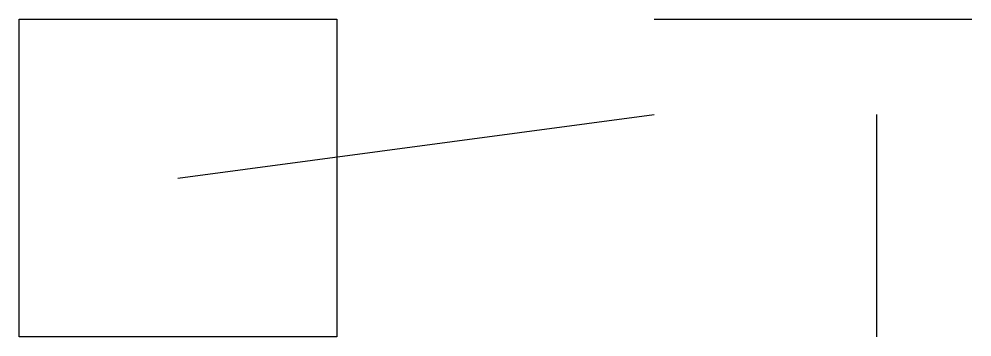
# Model space of a CAD drawing. Header units: millimetres. Extents: x 50 to 350, y 50 to 150.
import ezdxf

# ---------------------------------------------------------------- set-up
doc = ezdxf.new("R2010")
doc.units = ezdxf.units.MM

msp = doc.modelspace()

# ---------------------------------------------------------------- linework, layer by layer
for p, q in [((50, 50), (50, 150)), ((50, 150), (150, 150)), ((150, 150), (150, 50)), ((250, 150), (350, 150)), ((100, 100), (250, 120)), ((320, 120), (320, 50)), ((150, 50), (50, 50))]:
    msp.add_line(p, q)

doc.saveas('drawing.dxf')
